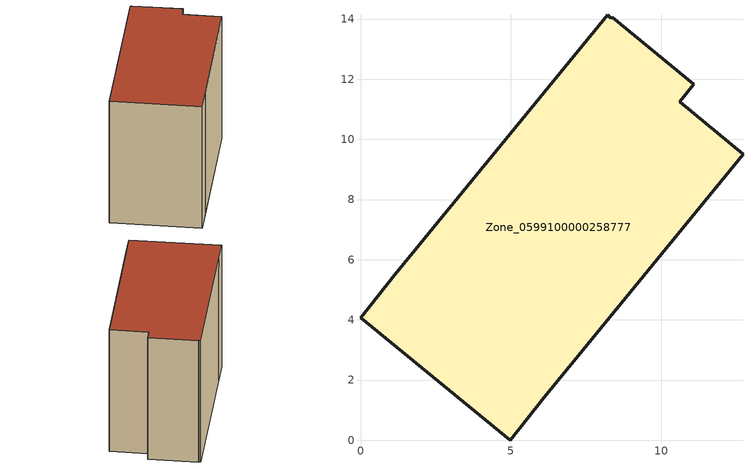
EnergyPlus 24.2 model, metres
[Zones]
Zone_0599100000258777
 floor ground (C_G): 6.11,1.42 4.97,0 0,4.07 1.14,5.49 8.22,14.14 8.32,14.02 8.36,14.06 11.07,11.83 10.61,11.25 12.71,9.51 z0
 wall outside (C_F): 11.07,11.83 8.36,14.06 8.32,14.02 8.22,14.14 1.14,5.49 0,4.07 4.97,0 6.11,1.42 12.71,9.51 10.61,11.25 11.07,11.83 z0:9.66
 roof outside (C_R): 8.32,14.02 8.22,14.14 1.14,5.49 0,4.07 4.97,0 6.11,1.42 12.71,9.51 10.61,11.25 11.07,11.83 8.36,14.06 z9.66
[BUILDING]
Pand.0599100000258777: North Axis=0; Terrain=City; Loads Convergence Tolerance Value=0.04; Temperature Convergence Tolerance Value=0.4; Solar Distribution=FullExterior; Maximum Number of Warmup Days=25; Minimum Number of Warmup Days=1
[Site:Location]
Rotterdam.The.Hague.AP_ZH_NLD Design_Conditions: Latitude=51.96; Longitude=4.45; Time Zone=1; Elevation=-4.5
[SITE:GROUNDTEMPERATURE:BUILDINGSURFACE]
18, 18, 18, 18, 18, 18, 18, 18, 18, 18, 18, 18
[MATERIAL] Thermal Absorptance=0.9; Solar Absorptance=0.7; Visible Absorptance=0.7
Name | Roughness | Thickness | Conductivity | Density | Specific Heat
G.TI.1946 | MediumSmooth | 0.15 | 1 | 540 | 1210
F.TI.1946 | Rough | 0.3 | 0.857143 | 1920 | 840
R.TI.1946 | MediumRough | 0.2 | 0.1 | 1500 | 1000
[CONSTRUCTION]
C_G: G.TI.1946
C_F: F.TI.1946
C_R: R.TI.1946
[ZONE]
Zone_0599100000258777: Type=1; Multiplier=1; Ceiling Height=Autocalculate; Volume=Autocalculate; Floor Area=autocalculate; Part of Total Floor Area=Yes
[ZONEINFILTRATION:DESIGNFLOWRATE]
Infil_Zone_0599100000258777: Zone or ZoneList or Space or SpaceList=Zone_0599100000258777; Schedule=AlwaysOn; Design Flow Rate Calculation Method=Flow/Area; Flow Rate per Floor Area=0.003; Constant Term Coefficient=1; Temperature Term Coefficient=0; Velocity Term Coefficient=0; Velocity Squared Term Coefficient=0
[HVACTEMPLATE:ZONE:IDEALLOADSAIRSYSTEM]
Zone_0599100000258777: Maximum Heating Supply Air Temperature=50; Minimum Cooling Supply Air Temperature=13; Maximum Heating Supply Air Humidity Ratio=0.0156; Minimum Cooling Supply Air Humidity Ratio=0.0077; Heating Limit=NoLimit; Cooling Limit=NoLimit; Dehumidification Control Type=ConstantSensibleHeatRatio; Cooling Sensible Heat Ratio=0.7; Dehumidification Setpoint=60; Humidification Control Type=None; Humidification Setpoint=30; Outdoor Air Method=None; Outdoor Air Flow Rate per Person=0.00944; Outdoor Air Flow Rate per Zone Floor Area=0; Outdoor Air Flow Rate per Zone=0; Demand Controlled Ventilation Type=None; Outdoor Air Economizer Type=NoEconomizer; Heat Recovery Type=None; Sensible Heat Recovery Effectiveness=0.7; Latent Heat Recovery Effectiveness=0.65
[ZONECONTROL:THERMOSTAT]
ThermostatControl_Zone_0599100000258777: Zone or ZoneList=Zone_0599100000258777; Control Type Schedule=DualSetpointControlType; Control 1=Thermostat_Zone_0599100000258777; Temperature Difference Between Cutout And Setpoint=0
[THERMOSTATSETPOINT:DUALSETPOINT]
Thermostat_Zone_0599100000258777: Heating Setpoint Temperature Schedule=HeatingSetpoint_Zone_0599100000258777; Cooling Setpoint Temperature Schedule=CoolingSetpoint_Zone_0599100000258777
[SCHEDULE:COMPACT]
HeatingSetpoint_Zone_0599100000258777: Through: 12/31, For: AllDays, Until: 24:00, 21
CoolingSetpoint_Zone_0599100000258777: Through: 12/31, For: AllDays, Until: 24:00, 24
DualSetpointControlType: Through: 12/31, For: AllDays, Until: 24:00, 4
AlwaysOn: Through: 12/31, For: AllDays, Until: 24:00, 1
